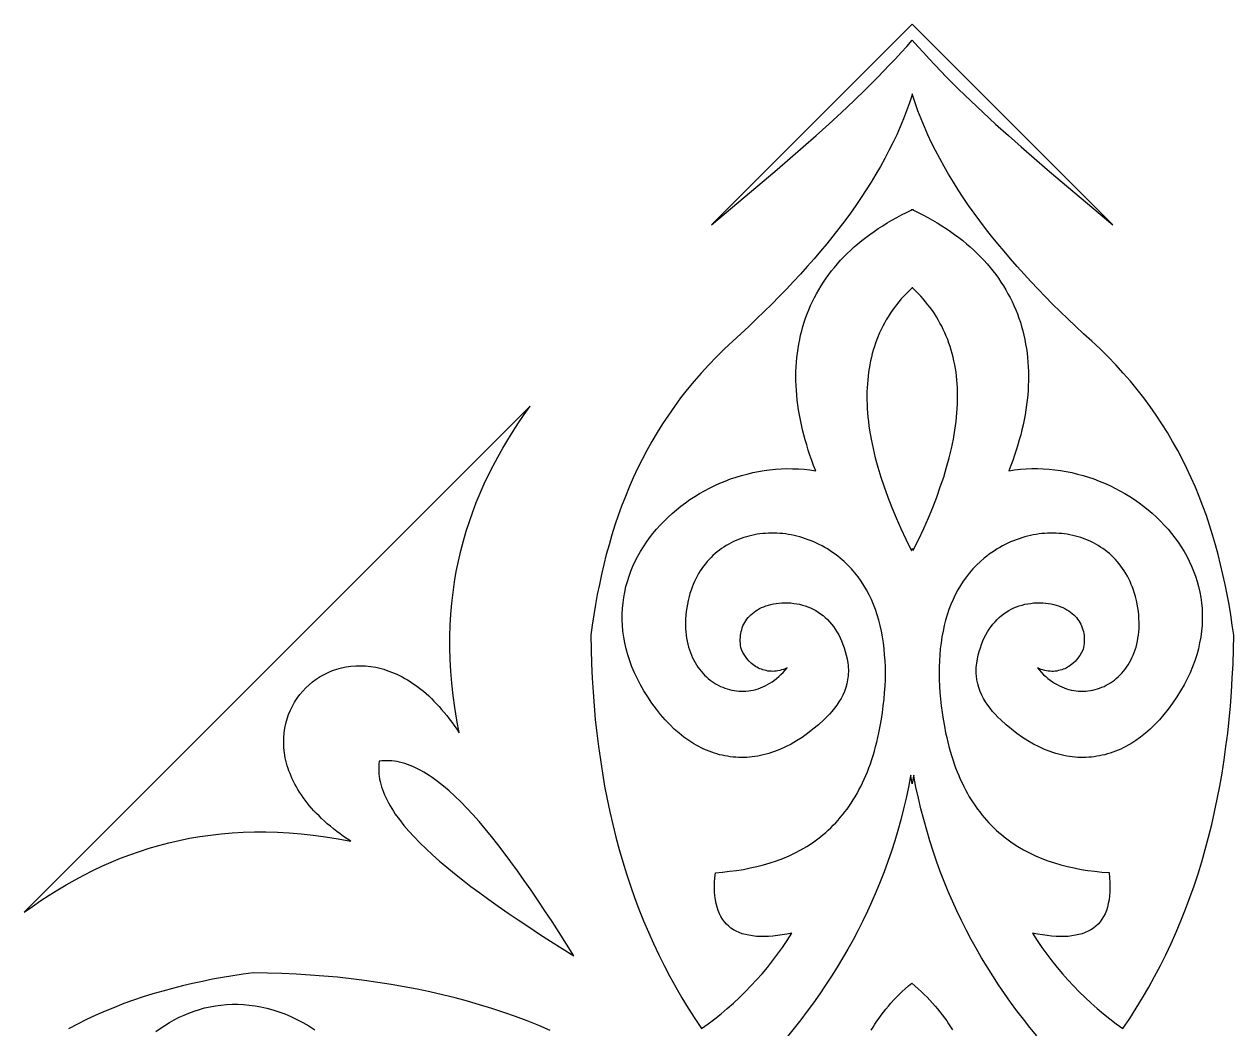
# Model space of a CAD drawing. Extents: x -375 to 375, y -1025 to 1025.
# Drawn here: x 88.1 to 192.8, y -647 to -560 of the extents above; entities that cross this region are included whole.
import ezdxf

# ---------------------------------------------------------------- set-up
doc = ezdxf.new("R2010")
doc.units = 0
doc.layers.add('LAYER_1', color=18, linetype='CONTINUOUS')

msp = doc.modelspace()

# ---------------------------------------------------------------- linework, layer by layer
at = {"layer": 'LAYER_1'}
for points in [[(165, -560), (147.62, -577.38), (152.17, -573.54), (153.31, -572.58), (154.44, -571.61), (155.56, -570.63), (156.67, -569.65), (157.77, -568.66), (158.86, -567.66), (159.93, -566.64), (160.99, -565.62), (162.03, -564.58), (163.04, -563.53), (163.54, -563), (164.03, -562.46), (164.52, -561.93), (165, -561.38), (165.48, -561.93), (165.97, -562.46), (166.46, -563), (166.96, -563.53), (167.97, -564.58), (169.01, -565.62), (170.06, -566.64), (171.14, -567.65), (172.22, -568.66), (173.33, -569.65), (174.44, -570.63), (175.56, -571.61), (176.69, -572.58), (177.82, -573.54), (182.37, -577.37)], [(165, -560), (182.37, -577.37)], [(175.78, -647.63), (175.19, -646.91), (174.62, -646.18), (174.06, -645.45), (173.52, -644.71), (172.99, -643.95), (172.47, -643.19), (171.97, -642.43), (171.48, -641.65), (171.01, -640.86), (170.55, -640.07), (170.11, -639.26), (169.68, -638.45), (169.26, -637.63), (168.87, -636.8), (168.48, -635.96), (168.12, -635.11), (167.76, -634.25), (167.43, -633.38), (167.11, -632.5), (166.8, -631.61), (166.52, -630.72), (166.25, -629.81), (165.99, -628.89), (165.75, -627.96), (165.53, -627.02), (165.32, -626.07), (165.14, -625.11), (165.14, -625.05), (165.13, -625.08), (165.13, -625.05), (165.12, -625.11), (165, -625.78), (164.87, -625.11), (164.87, -625.05), (164.87, -625.08), (164.86, -625.05), (164.86, -625.11), (164.67, -626.08), (164.47, -627.03), (164.25, -627.97), (164.01, -628.9), (163.75, -629.82), (163.48, -630.73), (163.19, -631.63), (162.89, -632.52), (162.56, -633.4), (162.23, -634.27), (161.87, -635.13), (161.51, -635.98), (161.12, -636.82), (160.72, -637.66), (160.31, -638.48), (159.88, -639.29), (159.43, -640.1), (158.97, -640.9), (158.5, -641.68), (158.01, -642.46), (157.5, -643.23), (156.99, -643.99), (156.45, -644.75), (155.91, -645.49), (155.35, -646.23), (154.77, -646.95), (154.19, -647.67)], [(133.65, -647.15), (132.66, -646.73), (131.66, -646.33), (130.65, -645.95), (129.62, -645.59), (128.58, -645.25), (127.53, -644.92), (126.47, -644.62), (125.4, -644.33), (124.32, -644.06), (123.22, -643.81), (122.11, -643.58), (120.99, -643.36), (119.86, -643.17), (118.72, -642.99), (117.57, -642.83), (116.4, -642.68), (115.22, -642.55), (114.04, -642.44), (112.84, -642.35), (111.63, -642.28), (110.41, -642.22), (109.17, -642.18), (107.93, -642.15), (107.04, -642.28), (106.15, -642.41), (105.27, -642.56), (104.39, -642.72), (103.52, -642.9), (102.65, -643.09), (101.79, -643.29), (100.93, -643.51), (100.08, -643.74), (99.23, -643.99), (98.39, -644.25), (97.56, -644.53), (96.73, -644.83), (95.91, -645.15), (95.1, -645.48), (94.29, -645.84), (93.49, -646.21), (92.7, -646.6), (91.91, -647.01)], [(161.45, -647.12), (161.6, -646.86), (161.77, -646.6), (161.94, -646.34), (162.12, -646.08), (162.31, -645.82), (162.51, -645.56), (162.71, -645.3), (162.93, -645.05), (163.15, -644.79), (163.38, -644.54), (163.62, -644.29), (163.87, -644.04), (164.12, -643.79), (164.39, -643.55), (164.66, -643.3), (164.95, -643.06), (165.23, -643.3), (165.51, -643.54), (165.78, -643.79), (166.04, -644.03), (166.29, -644.28), (166.53, -644.53), (166.76, -644.78), (166.98, -645.04), (167.2, -645.29), (167.4, -645.55), (167.6, -645.8), (167.79, -646.06), (167.98, -646.32), (168.15, -646.58), (168.32, -646.84), (168.48, -647.1)], [(99.48, -647.25), (99.86, -646.97), (100.26, -646.71), (100.66, -646.46), (101.08, -646.23), (101.5, -646.01), (101.93, -645.82), (102.36, -645.64), (102.8, -645.47), (103.26, -645.33), (103.71, -645.2), (104.18, -645.1), (104.65, -645.01), (105.12, -644.95), (105.6, -644.9), (106.09, -644.88), (106.58, -644.88), (107.07, -644.9), (107.57, -644.95), (108.08, -645.01), (108.58, -645.11), (109.1, -645.22), (109.61, -645.36), (110.13, -645.53), (110.65, -645.72), (111.17, -645.94), (111.69, -646.19), (112.22, -646.46), (112.75, -646.76), (113.27, -647.09)]]:
    msp.add_lwpolyline(points, dxfattribs=at)
for points in [[(147.33, -646.57), (147.9, -646.14), (148.45, -645.7), (148.98, -645.25), (149.51, -644.78), (150.03, -644.3), (150.54, -643.81), (151.03, -643.3), (151.52, -642.78), (151.99, -642.24), (152.45, -641.7), (152.9, -641.13), (153.34, -640.55), (153.76, -639.96), (154.18, -639.36), (154.58, -638.73), (154.15, -638.82), (153.73, -638.88), (153.32, -638.94), (152.93, -638.98), (152.55, -639.01), (152.19, -639.02), (151.83, -639.01), (151.5, -639), (151.17, -638.96), (150.86, -638.91), (150.56, -638.85), (150.28, -638.77), (150.02, -638.67), (149.76, -638.56), (149.53, -638.43), (149.3, -638.28), (149.1, -638.12), (148.91, -637.94), (148.73, -637.74), (148.57, -637.52), (148.43, -637.29), (148.3, -637.04), (148.19, -636.77), (148.09, -636.48), (148.01, -636.17), (147.95, -635.85), (147.91, -635.5), (147.88, -635.14), (147.88, -634.75), (147.88, -634.35), (147.91, -633.93), (147.96, -633.49), (148.57, -633.44), (149.18, -633.37), (149.78, -633.29), (150.38, -633.2), (150.97, -633.08), (151.55, -632.95), (152.13, -632.81), (152.69, -632.64), (153.25, -632.45), (153.79, -632.25), (154.33, -632.02), (154.85, -631.77), (155.36, -631.5), (155.86, -631.21), (156.35, -630.89), (156.82, -630.55), (157.05, -630.37), (157.28, -630.19), (157.51, -630), (157.73, -629.8), (157.94, -629.6), (158.16, -629.38), (158.37, -629.17), (158.57, -628.94), (158.77, -628.71), (158.97, -628.48), (159.16, -628.23), (159.35, -627.98), (159.53, -627.72), (159.71, -627.46), (159.89, -627.19), (160.06, -626.91), (160.22, -626.62), (160.38, -626.32), (160.54, -626.02), (160.69, -625.71), (160.84, -625.4), (160.98, -625.07), (161.12, -624.74), (161.25, -624.4), (161.37, -624.05), (161.5, -623.69), (161.61, -623.33), (161.72, -622.96), (161.83, -622.57), (161.92, -622.19), (162.02, -621.79), (162.11, -621.38), (162.22, -620.79), (162.33, -620.2), (162.42, -619.61), (162.49, -619.03), (162.56, -618.46), (162.61, -617.89), (162.64, -617.32), (162.67, -616.77), (162.67, -616.22), (162.67, -615.67), (162.65, -615.14), (162.61, -614.61), (162.57, -614.09), (162.5, -613.57), (162.43, -613.07), (162.33, -612.58), (162.23, -612.09), (162.1, -611.62), (161.97, -611.15), (161.81, -610.7), (161.65, -610.26), (161.46, -609.83), (161.26, -609.41), (161.05, -609), (160.82, -608.61), (160.57, -608.23), (160.31, -607.86), (160.03, -607.51), (159.74, -607.17), (159.43, -606.85), (159.1, -606.54), (158.76, -606.24), (158.54, -606.07), (158.33, -605.91), (158.1, -605.75), (157.88, -605.6), (157.65, -605.45), (157.42, -605.32), (157.19, -605.19), (156.95, -605.06), (156.72, -604.95), (156.48, -604.84), (156.24, -604.74), (155.99, -604.65), (155.75, -604.56), (155.51, -604.48), (155.26, -604.41), (155.01, -604.34), (154.77, -604.29), (154.52, -604.23), (154.27, -604.19), (154.02, -604.15), (153.77, -604.12), (153.53, -604.1), (153.28, -604.09), (153.03, -604.08), (152.79, -604.08), (152.54, -604.08), (152.3, -604.1), (152.05, -604.12), (151.81, -604.14), (151.57, -604.18), (151.33, -604.22), (151.1, -604.27), (150.86, -604.33), (150.63, -604.39), (150.4, -604.46), (150.18, -604.54), (149.96, -604.62), (149.74, -604.71), (149.52, -604.81), (149.31, -604.92), (149.1, -605.03), (148.89, -605.15), (148.69, -605.28), (148.49, -605.41), (148.3, -605.55), (148.11, -605.7), (147.92, -605.85), (147.74, -606.02), (147.57, -606.19), (147.4, -606.36), (147.24, -606.55), (147.08, -606.74), (146.92, -606.93), (146.78, -607.14), (146.64, -607.35), (146.5, -607.57), (146.37, -607.8), (146.25, -608.03), (146.14, -608.27), (146.03, -608.52), (145.93, -608.77), (145.84, -609.03), (145.75, -609.3), (145.67, -609.58), (145.59, -609.91), (145.52, -610.24), (145.47, -610.56), (145.42, -610.87), (145.39, -611.18), (145.37, -611.49), (145.35, -611.78), (145.35, -612.08), (145.36, -612.36), (145.38, -612.64), (145.41, -612.92), (145.45, -613.18), (145.5, -613.45), (145.56, -613.7), (145.62, -613.95), (145.7, -614.19), (145.78, -614.42), (145.87, -614.65), (145.97, -614.87), (146.08, -615.08), (146.19, -615.29), (146.31, -615.49), (146.44, -615.68), (146.57, -615.86), (146.71, -616.04), (146.86, -616.21), (147.01, -616.37), (147.17, -616.52), (147.33, -616.66), (147.49, -616.8), (147.67, -616.92), (147.84, -617.04), (148.02, -617.15), (148.2, -617.26), (148.39, -617.35), (148.58, -617.43), (148.77, -617.51), (148.97, -617.57), (149.17, -617.63), (149.37, -617.68), (149.57, -617.71), (149.78, -617.74), (149.98, -617.76), (150.19, -617.77), (150.4, -617.77), (150.6, -617.76), (150.81, -617.74), (151.02, -617.71), (151.23, -617.67), (151.44, -617.61), (151.65, -617.55), (151.85, -617.48), (152.06, -617.4), (152.26, -617.3), (152.46, -617.2), (152.66, -617.08), (152.86, -616.96), (153.06, -616.82), (153.25, -616.67), (153.44, -616.51), (153.63, -616.33), (153.81, -616.15), (153.99, -615.96), (154.16, -615.75), (154, -615.82), (153.84, -615.88), (153.68, -615.93), (153.53, -615.97), (153.37, -616), (153.22, -616.02), (153.07, -616.04), (152.92, -616.05), (152.77, -616.04), (152.62, -616.03), (152.48, -616.02), (152.34, -615.99), (152.2, -615.96), (152.06, -615.92), (151.93, -615.87), (151.8, -615.82), (151.67, -615.76), (151.55, -615.69), (151.43, -615.62), (151.31, -615.54), (151.08, -615.36), (150.87, -615.16), (150.68, -614.94), (150.5, -614.69), (150.34, -614.43), (150.2, -614.16), (150.16, -613.98), (150.13, -613.8), (150.11, -613.63), (150.1, -613.45), (150.1, -613.28), (150.11, -613.1), (150.12, -612.93), (150.15, -612.77), (150.18, -612.6), (150.23, -612.44), (150.28, -612.28), (150.34, -612.12), (150.41, -611.97), (150.49, -611.82), (150.58, -611.67), (150.68, -611.53), (150.78, -611.4), (150.9, -611.27), (151.02, -611.15), (151.15, -611.03), (151.3, -610.91), (151.45, -610.81), (151.61, -610.71), (151.78, -610.61), (151.95, -610.53), (152.14, -610.45), (152.33, -610.38), (152.54, -610.32), (152.75, -610.26), (152.97, -610.21), (153.2, -610.18), (153.44, -610.15), (153.7, -610.13), (153.97, -610.12), (154.23, -610.12), (154.49, -610.13), (154.74, -610.16), (154.99, -610.2), (155.24, -610.24), (155.49, -610.31), (155.73, -610.38), (155.96, -610.46), (156.19, -610.56), (156.42, -610.66), (156.64, -610.78), (156.85, -610.92), (157.06, -611.06), (157.27, -611.21), (157.46, -611.38), (157.65, -611.56), (157.83, -611.75), (158.01, -611.95), (158.17, -612.17), (158.33, -612.39), (158.48, -612.63), (158.63, -612.88), (158.76, -613.15), (158.88, -613.42), (159, -613.71), (159.1, -614.01), (159.2, -614.32), (159.28, -614.64), (159.35, -614.98), (159.42, -615.33), (159.44, -615.52), (159.46, -615.71), (159.47, -615.89), (159.47, -616.08), (159.46, -616.26), (159.45, -616.44), (159.4, -616.79), (159.33, -617.13), (159.24, -617.46), (159.12, -617.79), (158.98, -618.1), (158.83, -618.4), (158.65, -618.7), (158.46, -618.98), (158.26, -619.25), (158.04, -619.52), (157.82, -619.77), (157.58, -620.01), (157.34, -620.25), (156.87, -620.67), (156.4, -621.07), (155.93, -621.43), (155.46, -621.77), (154.98, -622.08), (154.5, -622.35), (154.02, -622.6), (153.54, -622.81), (153.06, -623), (152.82, -623.08), (152.58, -623.16), (152.34, -623.23), (152.1, -623.29), (151.86, -623.34), (151.62, -623.39), (151.38, -623.43), (151.14, -623.46), (150.9, -623.48), (150.66, -623.5), (150.42, -623.51), (150.18, -623.51), (149.95, -623.5), (149.71, -623.49), (149.48, -623.47), (149.24, -623.45), (149.01, -623.41), (148.78, -623.37), (148.54, -623.32), (148.31, -623.27), (148.08, -623.2), (147.86, -623.13), (147.63, -623.06), (147.4, -622.97), (147.18, -622.88), (146.95, -622.78), (146.73, -622.68), (146.51, -622.57), (146.29, -622.45), (146.07, -622.32), (145.64, -622.04), (145.22, -621.74), (144.8, -621.41), (144.39, -621.05), (143.99, -620.66), (143.6, -620.25), (143.21, -619.8), (142.84, -619.33), (142.45, -618.8), (142.09, -618.27), (141.76, -617.75), (141.46, -617.22), (141.19, -616.69), (140.94, -616.17), (140.72, -615.65), (140.53, -615.13), (140.36, -614.61), (140.22, -614.1), (140.1, -613.59), (140.01, -613.08), (139.94, -612.57), (139.9, -612.07), (139.88, -611.58), (139.88, -611.09), (139.9, -610.6), (139.95, -610.12), (140.01, -609.65), (140.1, -609.18), (140.2, -608.71), (140.33, -608.26), (140.47, -607.81), (140.63, -607.36), (140.81, -606.93), (141.01, -606.5), (141.23, -606.08), (141.46, -605.66), (141.71, -605.26), (141.97, -604.87), (142.25, -604.48), (142.54, -604.1), (142.85, -603.73), (143.17, -603.38), (143.5, -603.03), (143.85, -602.69), (144.21, -602.37), (144.58, -602.05), (144.96, -601.75), (145.35, -601.45), (145.75, -601.17), (146.16, -600.9), (146.58, -600.65), (147.01, -600.41), (147.45, -600.18), (147.89, -599.96), (148.34, -599.76), (148.8, -599.57), (149.27, -599.39), (149.74, -599.23), (150.21, -599.09), (150.69, -598.96), (151.18, -598.84), (151.67, -598.74), (152.16, -598.66), (152.65, -598.59), (153.15, -598.54), (153.64, -598.51), (154.14, -598.49), (154.64, -598.5), (155.14, -598.51), (155.64, -598.55), (156.14, -598.61), (156.64, -598.68), (156.46, -598.23), (156.3, -597.78), (156.14, -597.33), (155.99, -596.89), (155.86, -596.44), (155.73, -596), (155.61, -595.56), (155.5, -595.12), (155.4, -594.69), (155.31, -594.26), (155.23, -593.83), (155.16, -593.4), (155.1, -592.97), (155.04, -592.55), (155, -592.13), (154.97, -591.71), (154.95, -591.3), (154.93, -590.88), (154.93, -590.48), (154.93, -590.07), (154.95, -589.67), (154.98, -589.27), (155.01, -588.87), (155.06, -588.48), (155.11, -588.09), (155.17, -587.7), (155.25, -587.31), (155.33, -586.93), (155.43, -586.56), (155.53, -586.18), (155.64, -585.81), (155.76, -585.45), (155.9, -585.09), (156.04, -584.73), (156.19, -584.37), (156.35, -584.02), (156.53, -583.68), (156.71, -583.34), (156.9, -583), (157.1, -582.66), (157.31, -582.33), (157.53, -582.01), (157.77, -581.69), (158.01, -581.37), (158.26, -581.06), (158.52, -580.75), (158.79, -580.45), (159.07, -580.15), (159.36, -579.86), (159.67, -579.57), (159.98, -579.29), (160.3, -579.01), (160.63, -578.74), (160.97, -578.47), (161.32, -578.21), (161.69, -577.95), (162.06, -577.7), (162.44, -577.45), (162.83, -577.21), (163.23, -576.97), (163.65, -576.74), (164.07, -576.52), (164.5, -576.3), (164.95, -576.09), (164.95, -576.03), (164.96, -576.04), (164.97, -576.05), (164.97, -576.06), (164.98, -576.06), (164.99, -576.06), (165, -576.05), (165, -576.05), (165, -576.05), (165, -576.06), (165.02, -576.06), (165.03, -576.06), (165.03, -576.05), (165.04, -576.04), (165.05, -576.03), (165.05, -576.09), (165.5, -576.3), (165.93, -576.52), (166.35, -576.74), (166.76, -576.97), (167.17, -577.21), (167.56, -577.45), (167.94, -577.7), (168.31, -577.95), (168.67, -578.21), (169.03, -578.47), (169.37, -578.74), (169.7, -579.01), (170.02, -579.29), (170.33, -579.57), (170.63, -579.86), (170.92, -580.15), (171.21, -580.45), (171.48, -580.75), (171.74, -581.06), (171.99, -581.37), (172.23, -581.69), (172.46, -582.01), (172.68, -582.33), (172.9, -582.66), (173.1, -583), (173.29, -583.34), (173.47, -583.68), (173.64, -584.02), (173.81, -584.37), (173.96, -584.73), (174.1, -585.09), (174.23, -585.45), (174.36, -585.81), (174.47, -586.18), (174.57, -586.56), (174.67, -586.93), (174.75, -587.31), (174.82, -587.7), (174.89, -588.09), (174.94, -588.48), (174.99, -588.87), (175.02, -589.27), (175.05, -589.67), (175.06, -590.07), (175.07, -590.48), (175.07, -590.88), (175.05, -591.3), (175.03, -591.71), (175, -592.13), (174.95, -592.55), (174.9, -592.97), (174.84, -593.4), (174.77, -593.83), (174.69, -594.26), (174.6, -594.69), (174.5, -595.12), (174.39, -595.56), (174.27, -596), (174.14, -596.44), (174.01, -596.89), (173.86, -597.33), (173.7, -597.78), (173.54, -598.23), (173.36, -598.68), (173.86, -598.61), (174.36, -598.55), (174.86, -598.51), (175.36, -598.49), (175.86, -598.49), (176.35, -598.51), (176.85, -598.54), (177.35, -598.59), (177.84, -598.66), (178.33, -598.74), (178.82, -598.84), (179.31, -598.96), (179.79, -599.09), (180.26, -599.23), (180.73, -599.39), (181.2, -599.57), (181.65, -599.76), (182.11, -599.96), (182.55, -600.18), (182.99, -600.41), (183.42, -600.65), (183.84, -600.9), (184.25, -601.17), (184.65, -601.45), (185.04, -601.75), (185.42, -602.05), (185.79, -602.36), (186.15, -602.69), (186.5, -603.03), (186.83, -603.38), (187.15, -603.73), (187.46, -604.1), (187.75, -604.48), (188.03, -604.86), (188.29, -605.26), (188.54, -605.66), (188.77, -606.08), (188.99, -606.5), (189.18, -606.93), (189.36, -607.36), (189.53, -607.81), (189.67, -608.26), (189.8, -608.71), (189.9, -609.18), (189.99, -609.65), (190.05, -610.12), (190.1, -610.6), (190.12, -611.09), (190.12, -611.58), (190.1, -612.07), (190.05, -612.57), (189.99, -613.08), (189.89, -613.59), (189.78, -614.1), (189.64, -614.61), (189.47, -615.13), (189.28, -615.65), (189.06, -616.17), (188.81, -616.69), (188.54, -617.22), (188.24, -617.75), (187.91, -618.27), (187.55, -618.8), (187.16, -619.33), (186.79, -619.8), (186.4, -620.25), (186.01, -620.66), (185.61, -621.05), (185.2, -621.41), (184.78, -621.74), (184.36, -622.04), (183.93, -622.32), (183.71, -622.45), (183.49, -622.57), (183.27, -622.68), (183.05, -622.78), (182.82, -622.88), (182.6, -622.97), (182.37, -623.06), (182.14, -623.13), (181.91, -623.2), (181.68, -623.27), (181.45, -623.32), (181.22, -623.37), (180.99, -623.41), (180.76, -623.45), (180.52, -623.47), (180.29, -623.49), (180.05, -623.5), (179.81, -623.51), (179.58, -623.51), (179.34, -623.5), (179.1, -623.48), (178.86, -623.46), (178.62, -623.43), (178.38, -623.39), (178.14, -623.34), (177.9, -623.29), (177.66, -623.23), (177.42, -623.16), (177.18, -623.08), (176.94, -623), (176.46, -622.81), (175.98, -622.6), (175.5, -622.35), (175.02, -622.08), (174.54, -621.77), (174.07, -621.43), (173.6, -621.07), (173.13, -620.67), (172.66, -620.25), (172.42, -620.01), (172.18, -619.77), (171.96, -619.52), (171.74, -619.25), (171.54, -618.98), (171.35, -618.7), (171.17, -618.4), (171.02, -618.1), (170.88, -617.79), (170.76, -617.46), (170.67, -617.13), (170.59, -616.79), (170.55, -616.44), (170.54, -616.26), (170.53, -616.08), (170.53, -615.89), (170.54, -615.71), (170.56, -615.52), (170.58, -615.33), (170.65, -614.98), (170.72, -614.64), (170.8, -614.32), (170.9, -614.01), (171, -613.71), (171.12, -613.42), (171.24, -613.15), (171.37, -612.88), (171.52, -612.63), (171.67, -612.39), (171.82, -612.17), (171.99, -611.95), (172.17, -611.75), (172.35, -611.56), (172.54, -611.38), (172.73, -611.21), (172.94, -611.06), (173.14, -610.92), (173.36, -610.78), (173.58, -610.66), (173.81, -610.56), (174.04, -610.46), (174.27, -610.38), (174.51, -610.31), (174.76, -610.24), (175.01, -610.2), (175.26, -610.16), (175.51, -610.13), (175.77, -610.12), (176.03, -610.12), (176.3, -610.13), (176.56, -610.15), (176.8, -610.18), (177.03, -610.21), (177.25, -610.26), (177.46, -610.32), (177.67, -610.38), (177.86, -610.45), (178.05, -610.53), (178.22, -610.61), (178.39, -610.71), (178.55, -610.81), (178.7, -610.91), (178.84, -611.03), (178.98, -611.15), (179.1, -611.27), (179.22, -611.4), (179.32, -611.53), (179.42, -611.67), (179.51, -611.82), (179.59, -611.97), (179.66, -612.12), (179.72, -612.28), (179.77, -612.44), (179.82, -612.6), (179.85, -612.77), (179.88, -612.93), (179.89, -613.1), (179.9, -613.28), (179.9, -613.45), (179.89, -613.63), (179.87, -613.8), (179.84, -613.98), (179.8, -614.16), (179.66, -614.43), (179.5, -614.69), (179.32, -614.94), (179.13, -615.16), (178.92, -615.36), (178.69, -615.54), (178.57, -615.62), (178.45, -615.69), (178.33, -615.76), (178.2, -615.82), (178.07, -615.87), (177.94, -615.92), (177.8, -615.96), (177.66, -615.99), (177.52, -616.02), (177.38, -616.04), (177.23, -616.05), (177.08, -616.05), (176.93, -616.04), (176.78, -616.03), (176.63, -616), (176.47, -615.97), (176.32, -615.93), (176.16, -615.88), (176, -615.82), (175.84, -615.75), (176.01, -615.96), (176.19, -616.15), (176.37, -616.34), (176.56, -616.51), (176.75, -616.67), (176.94, -616.82), (177.14, -616.96), (177.33, -617.08), (177.54, -617.2), (177.74, -617.3), (177.94, -617.4), (178.15, -617.48), (178.35, -617.55), (178.56, -617.61), (178.77, -617.67), (178.98, -617.71), (179.19, -617.74), (179.4, -617.76), (179.6, -617.77), (179.81, -617.77), (180.02, -617.76), (180.22, -617.74), (180.43, -617.71), (180.63, -617.68), (180.83, -617.63), (181.03, -617.57), (181.23, -617.51), (181.42, -617.43), (181.61, -617.35), (181.8, -617.25), (181.98, -617.15), (182.16, -617.04), (182.33, -616.92), (182.51, -616.8), (182.67, -616.66), (182.83, -616.52), (182.99, -616.37), (183.14, -616.21), (183.29, -616.04), (183.43, -615.86), (183.56, -615.68), (183.69, -615.49), (183.81, -615.29), (183.92, -615.08), (184.03, -614.87), (184.13, -614.65), (184.22, -614.42), (184.3, -614.19), (184.38, -613.95), (184.44, -613.7), (184.5, -613.45), (184.55, -613.18), (184.59, -612.92), (184.62, -612.64), (184.64, -612.36), (184.65, -612.08), (184.64, -611.78), (184.63, -611.49), (184.61, -611.18), (184.58, -610.87), (184.53, -610.56), (184.48, -610.24), (184.41, -609.91), (184.33, -609.58), (184.25, -609.3), (184.16, -609.03), (184.07, -608.77), (183.97, -608.52), (183.86, -608.27), (183.75, -608.03), (183.63, -607.8), (183.5, -607.57), (183.36, -607.35), (183.22, -607.14), (183.07, -606.93), (182.92, -606.74), (182.76, -606.55), (182.6, -606.36), (182.43, -606.19), (182.26, -606.02), (182.08, -605.85), (181.89, -605.7), (181.7, -605.55), (181.51, -605.41), (181.31, -605.28), (181.11, -605.15), (180.9, -605.03), (180.69, -604.92), (180.48, -604.81), (180.26, -604.71), (180.04, -604.62), (179.82, -604.54), (179.59, -604.46), (179.36, -604.39), (179.13, -604.33), (178.9, -604.27), (178.66, -604.22), (178.43, -604.18), (178.19, -604.14), (177.95, -604.12), (177.7, -604.1), (177.46, -604.08), (177.21, -604.08), (176.97, -604.08), (176.72, -604.09), (176.47, -604.1), (176.22, -604.12), (175.98, -604.15), (175.73, -604.19), (175.48, -604.23), (175.23, -604.29), (174.99, -604.34), (174.74, -604.41), (174.49, -604.48), (174.25, -604.56), (174, -604.65), (173.76, -604.74), (173.52, -604.84), (173.28, -604.95), (173.05, -605.06), (172.81, -605.19), (172.58, -605.32), (172.35, -605.45), (172.12, -605.6), (171.9, -605.75), (171.67, -605.91), (171.45, -606.07), (171.24, -606.24), (170.9, -606.54), (170.57, -606.85), (170.26, -607.17), (169.96, -607.51), (169.69, -607.86), (169.42, -608.23), (169.18, -608.61), (168.95, -609), (168.73, -609.41), (168.54, -609.83), (168.35, -610.26), (168.18, -610.7), (168.03, -611.15), (167.89, -611.62), (167.77, -612.09), (167.67, -612.58), (167.57, -613.07), (167.5, -613.57), (167.43, -614.09), (167.38, -614.61), (167.35, -615.14), (167.33, -615.67), (167.32, -616.22), (167.33, -616.77), (167.36, -617.32), (167.39, -617.89), (167.44, -618.46), (167.51, -619.03), (167.58, -619.61), (167.67, -620.2), (167.78, -620.79), (167.89, -621.38), (167.98, -621.79), (168.07, -622.18), (168.17, -622.57), (168.28, -622.96), (168.39, -623.33), (168.5, -623.69), (168.62, -624.05), (168.75, -624.4), (168.88, -624.74), (169.02, -625.07), (169.16, -625.4), (169.31, -625.71), (169.46, -626.02), (169.61, -626.32), (169.78, -626.62), (169.94, -626.91), (170.11, -627.19), (170.29, -627.46), (170.47, -627.72), (170.65, -627.98), (170.84, -628.23), (171.03, -628.48), (171.23, -628.71), (171.43, -628.94), (171.63, -629.17), (171.84, -629.38), (172.06, -629.6), (172.27, -629.8), (172.49, -630), (172.72, -630.19), (172.95, -630.37), (173.18, -630.55), (173.65, -630.89), (174.14, -631.21), (174.64, -631.5), (175.15, -631.77), (175.67, -632.02), (176.21, -632.25), (176.75, -632.45), (177.31, -632.64), (177.87, -632.81), (178.45, -632.95), (179.03, -633.08), (179.62, -633.2), (180.22, -633.29), (180.82, -633.37), (181.43, -633.44), (182.04, -633.48), (182.09, -633.93), (182.11, -634.35), (182.12, -634.75), (182.11, -635.14), (182.09, -635.5), (182.04, -635.85), (181.98, -636.17), (181.91, -636.48), (181.81, -636.77), (181.7, -637.04), (181.57, -637.29), (181.43, -637.52), (181.27, -637.74), (181.09, -637.94), (180.9, -638.12), (180.7, -638.28), (180.47, -638.43), (180.24, -638.56), (179.98, -638.67), (179.72, -638.77), (179.43, -638.85), (179.14, -638.91), (178.83, -638.96), (178.5, -639), (178.16, -639.01), (177.81, -639.02), (177.45, -639.01), (177.07, -638.98), (176.68, -638.94), (176.27, -638.88), (175.85, -638.82), (175.42, -638.73), (175.82, -639.36), (176.23, -639.96), (176.66, -640.55), (177.1, -641.13), (177.55, -641.7), (178.01, -642.24), (178.48, -642.78), (178.96, -643.3), (179.46, -643.81), (179.97, -644.3), (180.49, -644.78), (181.01, -645.25), (181.55, -645.7), (182.1, -646.14), (182.66, -646.57), (183.23, -646.99), (183.83, -646.11), (184.4, -645.22), (184.95, -644.32), (185.48, -643.41), (185.99, -642.48), (186.49, -641.54), (186.96, -640.59), (187.42, -639.63), (187.85, -638.65), (188.27, -637.66), (188.67, -636.66), (189.05, -635.65), (189.41, -634.62), (189.75, -633.58), (190.08, -632.54), (190.38, -631.47), (190.67, -630.4), (190.94, -629.32), (191.19, -628.22), (191.42, -627.11), (191.64, -625.99), (191.83, -624.86), (192.01, -623.72), (192.17, -622.57), (192.32, -621.4), (192.45, -620.23), (192.56, -619.04), (192.65, -617.84), (192.72, -616.63), (192.78, -615.41), (192.82, -614.17), (192.85, -612.93), (192.72, -612.04), (192.59, -611.15), (192.44, -610.27), (192.28, -609.39), (192.1, -608.52), (191.91, -607.65), (191.71, -606.79), (191.49, -605.93), (191.26, -605.08), (191.01, -604.24), (190.75, -603.4), (190.47, -602.56), (190.17, -601.73), (189.85, -600.91), (189.52, -600.1), (189.16, -599.29), (188.79, -598.49), (188.4, -597.7), (187.99, -596.91), (187.55, -596.13), (187.1, -595.36), (186.62, -594.6), (186.12, -593.85), (185.6, -593.1), (185.05, -592.37), (184.49, -591.64), (183.89, -590.92), (183.27, -590.21), (182.63, -589.51), (181.96, -588.81), (181.27, -588.13), (180.54, -587.46), (179.84, -586.82), (179.16, -586.18), (178.48, -585.53), (177.81, -584.89), (177.16, -584.24), (176.52, -583.59), (175.89, -582.94), (175.28, -582.29), (174.68, -581.64), (174.09, -580.99), (173.51, -580.33), (172.95, -579.67), (172.4, -579.01), (171.87, -578.35), (171.35, -577.69), (170.84, -577.02), (170.36, -576.36), (169.88, -575.69), (169.42, -575.02), (168.98, -574.34), (168.56, -573.67), (168.15, -572.99), (167.75, -572.32), (167.38, -571.64), (167.02, -570.95), (166.68, -570.27), (166.35, -569.58), (166.05, -568.89), (165.76, -568.2), (165.49, -567.51), (165.24, -566.82), (165.01, -566.12), (165.01, -566.04), (165, -566.06), (164.99, -566.04), (164.99, -566.12), (164.76, -566.82), (164.51, -567.51), (164.24, -568.2), (163.95, -568.89), (163.65, -569.58), (163.32, -570.27), (162.98, -570.95), (162.62, -571.64), (162.25, -572.32), (161.85, -572.99), (161.44, -573.67), (161.02, -574.34), (160.57, -575.02), (160.12, -575.69), (159.64, -576.36), (159.15, -577.02), (158.65, -577.69), (158.13, -578.35), (157.6, -579.01), (157.05, -579.67), (156.49, -580.33), (155.91, -580.99), (155.32, -581.64), (154.72, -582.29), (154.11, -582.94), (153.48, -583.59), (152.84, -584.24), (152.18, -584.89), (151.52, -585.53), (150.84, -586.18), (150.15, -586.82), (149.46, -587.46), (148.73, -588.13), (148.04, -588.81), (147.37, -589.51), (146.72, -590.21), (146.11, -590.92), (145.51, -591.64), (144.94, -592.36), (144.4, -593.1), (143.88, -593.85), (143.38, -594.6), (142.9, -595.36), (142.45, -596.13), (142.01, -596.91), (141.6, -597.7), (141.21, -598.49), (140.83, -599.29), (140.48, -600.1), (140.15, -600.91), (139.83, -601.73), (139.53, -602.56), (139.25, -603.4), (138.99, -604.24), (138.74, -605.08), (138.5, -605.93), (138.29, -606.79), (138.08, -607.65), (137.9, -608.52), (137.72, -609.39), (137.56, -610.27), (137.41, -611.15), (137.27, -612.04), (137.15, -612.93), (137.18, -614.17), (137.22, -615.41), (137.28, -616.63), (137.35, -617.84), (137.44, -619.04), (137.55, -620.23), (137.68, -621.4), (137.82, -622.57), (137.99, -623.72), (138.17, -624.86), (138.36, -625.99), (138.58, -627.11), (138.81, -628.22), (139.06, -629.32), (139.33, -630.4), (139.62, -631.47), (139.92, -632.54), (140.25, -633.58), (140.59, -634.62), (140.95, -635.65), (141.33, -636.66), (141.73, -637.66), (142.15, -638.65), (142.58, -639.62), (143.04, -640.59), (143.51, -641.54), (144, -642.48), (144.52, -643.41), (145.05, -644.32), (145.6, -645.22), (146.17, -646.11), (146.76, -646.99)], [(164.91, -605.58), (164.92, -605.59), (164.92, -605.59), (164.92, -605.56), (165, -605.4), (165.08, -605.56), (165.08, -605.58), (165.08, -605.59), (165.09, -605.58), (165.09, -605.59), (165.09, -605.59), (165.09, -605.56), (165.56, -604.61), (165.99, -603.67), (166.4, -602.75), (166.77, -601.85), (167.12, -600.96), (167.43, -600.08), (167.72, -599.23), (167.97, -598.38), (168.2, -597.56), (168.39, -596.74), (168.56, -595.95), (168.69, -595.17), (168.75, -594.78), (168.79, -594.4), (168.84, -594.03), (168.87, -593.65), (168.89, -593.29), (168.91, -592.92), (168.92, -592.56), (168.93, -592.2), (168.92, -591.85), (168.91, -591.5), (168.89, -591.16), (168.86, -590.81), (168.83, -590.48), (168.79, -590.14), (168.74, -589.81), (168.68, -589.49), (168.61, -589.17), (168.54, -588.85), (168.46, -588.53), (168.38, -588.22), (168.28, -587.92), (168.18, -587.62), (168.07, -587.32), (167.95, -587.02), (167.82, -586.73), (167.69, -586.45), (167.55, -586.16), (167.4, -585.89), (167.25, -585.61), (167.09, -585.34), (166.92, -585.07), (166.74, -584.81), (166.55, -584.55), (166.36, -584.3), (166.16, -584.05), (165.95, -583.8), (165.73, -583.56), (165.51, -583.32), (165.28, -583.08), (165.04, -582.85), (165.04, -582.83), (165.03, -582.84), (165.02, -582.83), (165.02, -582.85), (165, -582.87), (164.98, -582.85), (164.98, -582.83), (164.97, -582.84), (164.95, -582.83), (164.96, -582.85), (164.72, -583.08), (164.49, -583.32), (164.26, -583.56), (164.05, -583.8), (163.84, -584.05), (163.64, -584.3), (163.45, -584.55), (163.26, -584.81), (163.08, -585.07), (162.91, -585.34), (162.75, -585.61), (162.59, -585.89), (162.45, -586.16), (162.31, -586.45), (162.17, -586.73), (162.05, -587.02), (161.93, -587.32), (161.82, -587.62), (161.72, -587.92), (161.62, -588.22), (161.54, -588.53), (161.46, -588.85), (161.38, -589.17), (161.32, -589.49), (161.26, -589.81), (161.21, -590.14), (161.17, -590.48), (161.14, -590.81), (161.11, -591.16), (161.09, -591.5), (161.08, -591.85), (161.07, -592.2), (161.08, -592.56), (161.09, -592.92), (161.1, -593.29), (161.13, -593.65), (161.16, -594.03), (161.2, -594.4), (161.25, -594.78), (161.31, -595.17), (161.44, -595.95), (161.61, -596.74), (161.8, -597.56), (162.03, -598.38), (162.28, -599.23), (162.57, -600.08), (162.88, -600.96), (163.23, -601.85), (163.6, -602.75), (164.01, -603.67), (164.44, -604.61), (164.91, -605.56), (164.9, -605.59), (164.91, -605.59)], [(88.8, -636.41), (89.52, -635.91), (90.25, -635.43), (90.99, -634.97), (91.73, -634.53), (92.49, -634.1), (93.25, -633.69), (94.03, -633.3), (94.81, -632.93), (95.61, -632.58), (96.42, -632.24), (97.23, -631.93), (98.06, -631.64), (98.9, -631.37), (99.76, -631.12), (100.62, -630.9), (101.5, -630.69), (102.39, -630.51), (103.29, -630.36), (104.21, -630.23), (105.14, -630.12), (106.09, -630.04), (107.05, -629.99), (108.02, -629.96), (109.01, -629.96), (110.02, -629.99), (111.04, -630.04), (112.07, -630.13), (113.12, -630.24), (114.19, -630.38), (115.28, -630.56), (116.38, -630.76), (116.06, -630.55), (115.75, -630.34), (115.45, -630.12), (115.16, -629.91), (114.88, -629.69), (114.61, -629.47), (114.34, -629.25), (114.09, -629.02), (113.85, -628.8), (113.62, -628.57), (113.39, -628.35), (113.18, -628.12), (112.98, -627.89), (112.78, -627.67), (112.59, -627.44), (112.41, -627.21), (112.25, -626.98), (112.09, -626.75), (111.93, -626.52), (111.79, -626.29), (111.66, -626.06), (111.53, -625.83), (111.41, -625.6), (111.3, -625.37), (111.2, -625.14), (111.11, -624.91), (111.02, -624.68), (110.94, -624.45), (110.87, -624.22), (110.81, -624), (110.75, -623.77), (110.7, -623.55), (110.63, -623.1), (110.58, -622.66), (110.56, -622.23), (110.57, -621.8), (110.6, -621.38), (110.66, -620.97), (110.75, -620.56), (110.85, -620.17), (110.98, -619.79), (111.14, -619.42), (111.31, -619.06), (111.51, -618.71), (111.72, -618.38), (111.95, -618.06), (112.21, -617.76), (112.47, -617.48), (112.47, -617.48), (112.48, -617.48), (112.76, -617.21), (113.06, -616.95), (113.38, -616.72), (113.71, -616.51), (114.06, -616.31), (114.42, -616.14), (114.79, -615.99), (115.17, -615.86), (115.56, -615.75), (115.97, -615.66), (116.38, -615.61), (116.8, -615.57), (117.22, -615.56), (117.66, -615.58), (118.1, -615.63), (118.54, -615.7), (118.77, -615.75), (118.99, -615.81), (119.22, -615.87), (119.45, -615.94), (119.68, -616.02), (119.91, -616.11), (120.13, -616.2), (120.36, -616.3), (120.59, -616.41), (120.82, -616.53), (121.06, -616.66), (121.29, -616.79), (121.52, -616.94), (121.75, -617.09), (121.98, -617.25), (122.21, -617.42), (122.44, -617.59), (122.66, -617.78), (122.89, -617.98), (123.12, -618.18), (123.35, -618.39), (123.57, -618.62), (123.8, -618.85), (124.02, -619.09), (124.24, -619.34), (124.47, -619.61), (124.69, -619.88), (124.9, -620.16), (125.12, -620.45), (125.34, -620.75), (125.55, -621.06), (125.76, -621.38), (125.56, -620.28), (125.38, -619.19), (125.24, -618.13), (125.13, -617.07), (125.04, -616.04), (124.99, -615.02), (124.96, -614.01), (124.96, -613.02), (124.99, -612.05), (125.04, -611.09), (125.12, -610.14), (125.23, -609.21), (125.36, -608.29), (125.51, -607.39), (125.69, -606.5), (125.89, -605.62), (126.12, -604.76), (126.37, -603.91), (126.64, -603.06), (126.93, -602.24), (127.24, -601.42), (127.57, -600.61), (127.93, -599.82), (128.3, -599.03), (128.69, -598.26), (129.1, -597.49), (129.53, -596.73), (129.97, -595.99), (130.43, -595.25), (130.91, -594.52), (131.4, -593.8), (131.91, -593.09), (88.09, -636.91)], [(122.89, -631.42), (123.46, -631.95), (124.06, -632.48), (124.69, -633.02), (125.35, -633.56), (126.05, -634.11), (126.78, -634.67), (127.54, -635.24), (128.33, -635.82), (129.15, -636.4), (130, -636.99), (130.87, -637.58), (131.78, -638.19), (132.72, -638.8), (133.68, -639.42), (134.67, -640.05), (135.68, -640.69), (135.68, -640.69), (135.68, -640.69), (135.68, -640.69), (135.68, -640.69), (135.69, -640.69), (135.69, -640.69), (135.69, -640.69), (135.69, -640.68), (135.05, -639.67), (134.42, -638.68), (133.8, -637.72), (133.19, -636.78), (132.58, -635.88), (131.98, -635), (131.4, -634.15), (130.81, -633.33), (130.24, -632.54), (129.67, -631.78), (129.11, -631.05), (128.56, -630.35), (128.02, -629.69), (127.48, -629.06), (126.95, -628.46), (126.42, -627.89), (125.9, -627.36), (125.39, -626.87), (124.89, -626.4), (124.39, -625.98), (123.89, -625.59), (123.41, -625.24), (123.16, -625.07), (122.92, -624.92), (122.69, -624.78), (122.45, -624.64), (122.21, -624.52), (121.98, -624.4), (121.75, -624.3), (121.51, -624.2), (121.28, -624.12), (121.06, -624.04), (120.83, -623.97), (120.6, -623.92), (120.38, -623.87), (120.15, -623.84), (119.93, -623.81), (119.71, -623.79), (119.49, -623.79), (119.27, -623.79), (119.05, -623.81), (118.84, -623.84), (118.84, -623.84), (118.84, -623.84), (118.84, -623.84), (118.84, -623.84), (118.83, -623.84), (118.84, -623.84), (118.81, -624.06), (118.79, -624.27), (118.79, -624.49), (118.79, -624.71), (118.81, -624.93), (118.83, -625.15), (118.87, -625.38), (118.92, -625.6), (118.97, -625.83), (119.04, -626.06), (119.11, -626.29), (119.2, -626.52), (119.3, -626.75), (119.4, -626.98), (119.52, -627.21), (119.64, -627.45), (119.78, -627.69), (119.92, -627.93), (120.07, -628.17), (120.23, -628.41), (120.59, -628.89), (120.98, -629.39), (121.4, -629.89), (121.86, -630.39), (122.36, -630.9)]]:
    msp.add_lwpolyline(points, close=True, dxfattribs=at)

doc.saveas('drawing.dxf')
